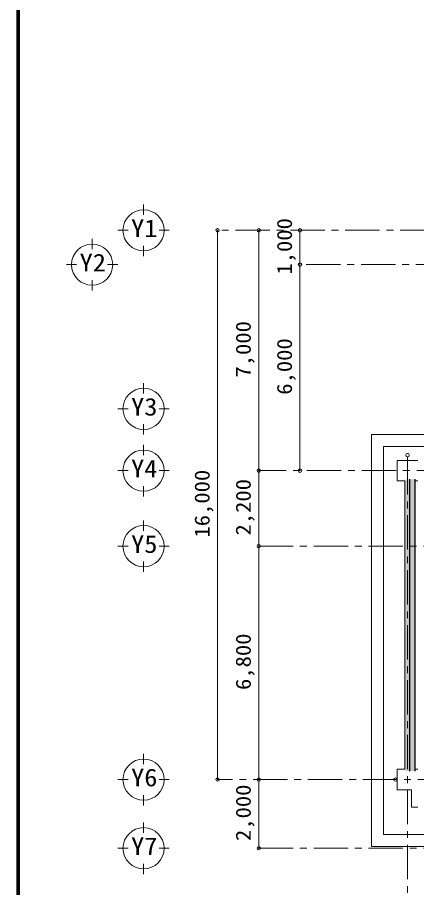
# Model space of a CAD drawing. Units: millimetres at full size, sheet at 1:200. Extents: x -55340 to 55340, y -38040 to 38040.
# Drawn here: x -55340 to -43709, y -23813 to 1535 of the extents above; entities that cross this region are included whole.
import ezdxf
from ezdxf.enums import TextEntityAlignment as Align

# ---------------------------------------------------------------- set-up
doc = ezdxf.new("R2010")
doc.units = ezdxf.units.MM
doc.header["$LTSCALE"] = 200
doc.header["$PDMODE"] = 32
doc.header["$PDSIZE"] = 100
doc.linetypes.add('CHAIN1', pattern=[8, 5, -1, 1, -1])
for name, color, linetype, lineweight in [('0-1_通り芯', 3, 'Continuous', 18), ('0-2_躯体', 3, 'Continuous', 18), ('0-4_仕上', 4, 'Continuous', 9), ('0-9_家具・設備', 4, 'Continuous', 9), ('0-A_寸法', 6, 'Continuous', 9), ('2-0_補助線', 2, 'Continuous', 25), ('F-0_F-0ﾚｲﾔ', 5, 'Continuous', 50)]:
    doc.layers.add(name, color=color, linetype=linetype, lineweight=lineweight)
doc.layers.add('3-D_予備', color=91, linetype='Continuous')
doc.styles.add('ＭＳ ゴシック', font='')
doc.styles.get('ＭＳ ゴシック').set_extended_font_data('MS Gothic')

msp = doc.modelspace()

# ---------------------------------------------------------------- linework, layer by layer
at = {"layer": '0-1_通り芯'}
for p, q in [((-51663.4, -4216.8), (-51663.4, -3916.8)), ((-52413.4, -4666.8), (-52113.4, -4666.8)), ((-50913.4, -4666.8), (-51213.4, -4666.8)), ((-53163.4, -5216.8), (-53163.4, -4916.8)), ((-51663.4, -5416.8), (-51663.4, -5116.8)), ((-53913.4, -5666.8), (-53613.4, -5666.8)), ((-52413.4, -5666.8), (-52713.4, -5666.8)), ((-53163.4, -6416.8), (-53163.4, -6116.8)), ((-51663.4, -9416.8), (-51663.4, -9116.8)), ((-52413.4, -9866.8), (-52113.4, -9866.8)), ((-50913.4, -9866.8), (-51213.4, -9866.8)), ((-51663.4, -10616.8), (-51663.4, -10316.8)), ((-51663.4, -11216.8), (-51663.4, -10916.8)), ((-52413.4, -11666.8), (-52113.4, -11666.8)), ((-50913.4, -11666.8), (-51213.4, -11666.8)), ((-51663.4, -12416.8), (-51663.4, -12116.8)), ((-51663.4, -13416.8), (-51663.4, -13116.8)), ((-52413.4, -13866.8), (-52113.4, -13866.8)), ((-50913.4, -13866.8), (-51213.4, -13866.8)), ((-51663.4, -14616.8), (-51663.4, -14316.8)), ((-51663.4, -20216.8), (-51663.4, -19916.8)), ((-52413.4, -20666.8), (-52113.4, -20666.8)), ((-50913.4, -20666.8), (-51213.4, -20666.8)), ((-51663.4, -21416.8), (-51663.4, -21116.8)), ((-51663.4, -22216.8), (-51663.4, -21916.8)), ((-52413.4, -22666.8), (-52113.4, -22666.8)), ((-50913.4, -22666.8), (-51213.4, -22666.8)), ((-51663.4, -23416.8), (-51663.4, -23116.8))]:
    msp.add_line(p, q, dxfattribs=at)
at = {"layer": '0-1_通り芯', "color": 4, "linetype": 'CHAIN1', "lineweight": 9}
for p, q in [((-38386.7, -4666.8), (-49507.7, -4666.8)), ((-26727.3, -5666.8), (-47107.7, -5666.8)), ((-43973.6, -11366.8), (-43973.6, -28628.1)), ((6893.1, -11666.8), (-48307.7, -11666.8)), ((-48307.7, -13866.8), (33970.3, -13866.8)), ((-36273.6, -20666.8), (-49507.7, -20666.8)), ((-48307.7, -22666.8), (40371.9, -22666.8))]:
    msp.add_line(p, q, dxfattribs=at)
at = {"layer": '0-1_通り芯'}
for centre in [(-51663.4, -4666.8), (-53163.4, -5666.8), (-51663.4, -9866.8), (-51663.4, -11666.8), (-51663.4, -13866.8), (-51663.4, -20666.8), (-51663.4, -22666.8)]:
    msp.add_circle(centre, 600, dxfattribs=at)
at = {"layer": '0-2_躯体'}
for p, q in [((-44273.6, -11366.8), (-43673.5, -11366.8)), ((-44273.6, -11966.8), (-44273.6, -11366.8)), ((-44048.5, -11966.8), (-44273.6, -11966.8)), ((-44048.5, -11966.8), (-44048.5, -20366.8)), ((-43673.5, -11966.8), (-43748.6, -11966.8)), ((-43748.6, -20366.8), (-43748.6, -11966.8)), ((-44273.6, -20366.8), (-44048.5, -20366.8)), ((-44273.6, -20966.8), (-44273.6, -20366.8)), ((-43748.6, -20366.8), (-43673.5, -20366.8)), ((-43858.6, -20966.8), (-44273.6, -20966.8)), ((-43858.6, -21466.8), (-43858.6, -20966.8)), ((-43858.6, -21466.8), (-43673.5, -21466.8))]:
    msp.add_line(p, q, dxfattribs=at)
at = {"layer": '0-4_仕上'}
for p, q in [((-45023.6, -22616.8), (-45023.6, -10616.8)), ((-37023.6, -10616.8), (-45023.6, -10616.8)), ((-44673.6, -22266.8), (-44673.6, -10966.8)), ((-36673.6, -10966.8), (-44673.6, -10966.8)), ((11726.4, -22266.8), (-44673.6, -22266.8)), ((11376.4, -22616.8), (-45023.6, -22616.8))]:
    msp.add_line(p, q, dxfattribs=at)
at = {"layer": '0-9_家具・設備', "color": 7, "lineweight": 18}
msp.add_line((-43973.6, -11366.8), (-43973.6, -11266.8), dxfattribs=at)
for centre in [(-43973.6, -11216.8), (-44328.6, -20666.8)]:
    msp.add_circle(centre, 50, dxfattribs=at)
at = {"layer": '0-A_寸法', "color": 4}
for p, q in [((-49507.7, -20666.8), (-49507.7, -4666.8)), ((-47107.7, -4666.8), (-47107.7, -5666.8)), ((-47107.7, -5666.8), (-47107.7, -11666.8)), ((-48307.7, -20666.8), (-48307.7, -22666.8))]:
    msp.add_line(p, q, dxfattribs=at)
msp.add_lwpolyline([(-48307.7, -20666.8), (-48307.7, -13866.8), (-48307.7, -11666.8), (-48307.7, -4666.8)], dxfattribs=at)
at = {"layer": '0-A_寸法'}
for p in [(-49507.7, -4666.8), (-48307.7, -4666.8), (-47107.7, -4666.8), (-47107.7, -5666.8), (-48307.7, -11666.8), (-47107.7, -11666.8), (-48307.7, -13866.8), (-49507.7, -20666.8), (-48307.7, -20666.8), (-48307.7, -22666.8)]:
    msp.add_point(p, dxfattribs=at)
at = {"layer": '2-0_補助線'}
for p, q in [((-43913.6, -11916.8), (-43913.6, -20416.8)), ((-43763.6, -11916.8), (-43763.6, -20416.8))]:
    msp.add_line(p, q, dxfattribs=at)
at = {"layer": '3-D_予備'}
msp.add_solid([(-44033.6, -11916.8), (-43763.6, -11916.8), (-44033.6, -20416.8), (-43763.6, -20416.8)], dxfattribs=at)
at = {"layer": 'F-0_F-0ﾚｲﾔ'}
for p, q in [((-55340, 38040), (-55340, -38040)), ((-55300, 38000), (-55300, -38000))]:
    msp.add_line(p, q, dxfattribs=at)

# ---------------------------------------------------------------- texts
at = {"layer": '0-1_通り芯', "color": 2, "style": 'ＭＳ ゴシック', "width": 1.1}
for s, p in [('Y1', (-52027.6, -5017)), ('Y2', (-53527.6, -6017)), ('Y3', (-52027.6, -10217)), ('Y4', (-52027.6, -12017)), ('Y5', (-52027.6, -14217)), ('Y6', (-52027.6, -21017.1)), ('Y7', (-52027.6, -23017))]:
    msp.add_text(s, height=513.2, dxfattribs=at).set_placement(p, align=Align.BOTTOM_LEFT)
at = {"layer": '0-A_寸法', "color": 2, "style": 'ＭＳ ゴシック', "width": 1.1}
for s, p in [('1,000', (-47207.7, -5956.8)), ('7,000', (-48407.7, -8956.8)), ('6,000', (-47207.7, -9456.8)), ('16,000', (-49607.7, -13616.8)), ('2,200', (-48407.7, -13556.8)), ('6,800', (-48407.7, -18056.8)), ('2,000', (-48407.7, -22456.8))]:
    msp.add_text(s, height=439.9, rotation=90, dxfattribs=at).set_placement(p, align=Align.BOTTOM_LEFT)

doc.saveas('drawing.dxf')
